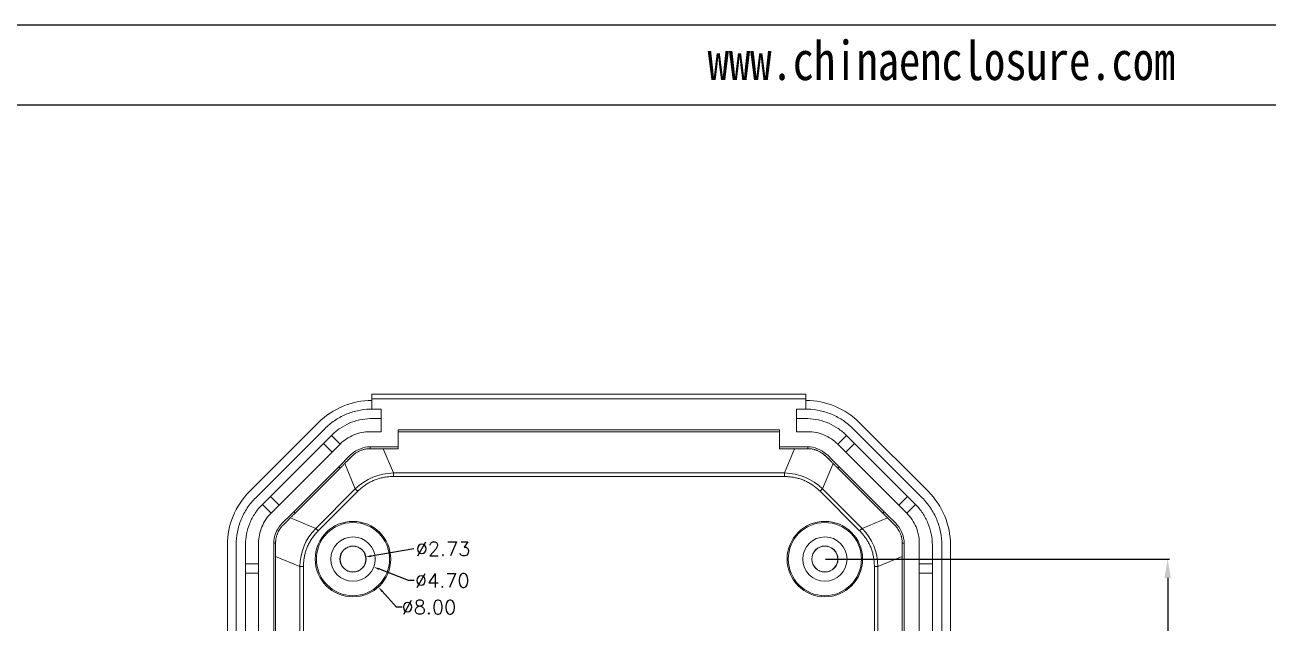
# Model space of a CAD drawing. Header units: inches. Extents: x 1153 to 4140, y 573 to 968.
# Drawn here: x 3127.5 to 3259.2, y 865.1 to 928.5 of the extents above; entities that cross this region are included whole.
import ezdxf

# ---------------------------------------------------------------- set-up
doc = ezdxf.new("R2010")
doc.units = ezdxf.units.IN
doc.layers.add('文字', color=81, linetype='Continuous')
doc.styles.get("Standard").update_dxf_attribs({"font": 'txt', "bigfont": 'gbcbig.shx'})
doc.styles.add('宋体', font='', dxfattribs={"width": 0.8, "height": 3.5})
doc.styles.get('宋体').set_extended_font_data('SimSun')
doc.dimstyles.new('2', dxfattribs={"dimtxt": 1.5, "dimasz": 0.6, "dimexe": 0.18, "dimexo": 0.0625, "dimgap": 0.09, "dimtad": 0, "dimtih": 1, "dimtoh": 1, "dimzin": 0, "dimdsep": 46, "dimtxsty": 'Standard', "dimcen": 0, "dimadec": 0, "dimazin": 2, "dimtfac": 1, "dimtofl": 0, "dimtmove": 0, "dimatfit": 3, "dimfxl": 1, "dimtolj": 1, "dimtzin": 0, "dimarcsym": 0})
doc.dimstyles.new('2.5', dxfattribs={"dimtxt": 2.5, "dimasz": 2, "dimexe": 0.18, "dimexo": 0.0625, "dimgap": 0.09, "dimtad": 0, "dimtih": 1, "dimtoh": 1, "dimzin": 0, "dimdsep": 46, "dimtxsty": 'Standard', "dimcen": 2, "dimadec": 0, "dimazin": 0, "dimtfac": 1, "dimtofl": 0, "dimtmove": 0, "dimatfit": 3, "dimfxl": 1, "dimtolj": 1, "dimtzin": 0, "dimarcsym": 0})

# ---------------------------------------------------------------- blocks, each defined once
blk = doc.blocks.new('*D233')
at = {"color": 0, "lineweight": -2, "transparency": 16777216}
for p, q in [((3212.29, 871.89), (3248.73, 871.89)), ((3248.55, 869.89), (3248.55, 850.73)), ((3248.55, 828.89), (3248.55, 848.05)), ((3212.29, 826.89), (3248.73, 826.89))]:
    blk.add_line(p, q, dxfattribs=at)
at = {"color": 0, "transparency": 16777216}
for points in [[(3248.21, 869.89), (3248.88, 869.89), (3248.55, 871.89)], [(3248.21, 828.89), (3248.88, 828.89), (3248.55, 826.89)]]:
    blk.add_solid(points, dxfattribs=at)
at = {"layer": 'Defpoints', "color": 0, "transparency": 16777216}
for p in [(3212.23, 871.89), (3248.55, 871.89), (3212.23, 826.89)]:
    blk.add_point(p, dxfattribs=at)
at = {"color": 0, "transparency": 16777216, "insert": (3248.55, 849.39), "char_height": 2.5, "attachment_point": 5}
blk.add_mtext('\\A1;45.00', dxfattribs=at)
blk = doc.blocks.new('*D250')
at = {"color": 0, "lineweight": -2, "transparency": 16777216}
blk.add_line((3168.68, 872.97), (3164.17, 872.21), dxfattribs=at)
at = {"color": 0, "transparency": 16777216}
blk.add_solid([(3164.15, 872.31), (3164.18, 872.12), (3163.57, 872.12)], dxfattribs=at)
at = {"layer": 'Defpoints', "color": 0, "transparency": 16777216}
for p in [(3163.57, 872.12), (3160.88, 871.66)]:
    blk.add_point(p, dxfattribs=at)
at = {"color": 0, "transparency": 16777216, "insert": (3171.77, 872.97), "char_height": 1.5, "attachment_point": 5}
blk.add_mtext('\\A1;∅2.73', dxfattribs=at)
blk = doc.blocks.new('*D251')
at = {"color": 0, "lineweight": -2, "transparency": 16777216}
for p, q in [((3168.12, 869.63), (3164.98, 870.84)), ((3168.72, 869.63), (3168.12, 869.63))]:
    blk.add_line(p, q, dxfattribs=at)
at = {"color": 0, "transparency": 16777216}
blk.add_solid([(3165.02, 870.93), (3164.95, 870.74), (3164.42, 871.05)], dxfattribs=at)
at = {"layer": 'Defpoints', "color": 0, "transparency": 16777216}
for p in [(3160.03, 872.73), (3164.42, 871.05)]:
    blk.add_point(p, dxfattribs=at)
at = {"color": 0, "transparency": 16777216, "insert": (3171.69, 869.63), "char_height": 1.5, "attachment_point": 5}
blk.add_mtext('\\A1;∅4.70', dxfattribs=at)
blk = doc.blocks.new('*D252')
at = {"color": 0, "lineweight": -2, "transparency": 16777216}
for p, q in [((3166.83, 866.8), (3165.31, 868.48)), ((3167.43, 866.8), (3166.83, 866.8))]:
    blk.add_line(p, q, dxfattribs=at)
at = {"color": 0, "transparency": 16777216}
blk.add_solid([(3165.39, 868.55), (3165.24, 868.41), (3164.91, 868.92)], dxfattribs=at)
at = {"layer": 'Defpoints', "color": 0, "transparency": 16777216}
for p in [(3159.54, 874.86), (3164.91, 868.92)]:
    blk.add_point(p, dxfattribs=at)
at = {"color": 0, "transparency": 16777216, "insert": (3170.27, 866.8), "char_height": 1.5, "attachment_point": 5}
blk.add_mtext('\\A1;∅8.00', dxfattribs=at)

msp = doc.modelspace()

# ---------------------------------------------------------------- linework, layer by layer
for p, q in [((3016.166, 928.498), (3519.003, 928.498)), ((3029.178, 920.033), (3510.538, 920.033))]:
    msp.add_line(p, q)
at = {"color": 7, "linetype": 'Continuous', "lineweight": 15}
for p, q in [((3164.226, 889.381), (3210.226, 889.381)), ((3164.226, 889.381), (3164.226, 888.882)), ((3210.226, 889.381), (3210.226, 888.882)), ((3164.226, 887.778), (3164.226, 888.882)), ((3164.226, 888.882), (3210.226, 888.882)), ((3210.226, 888.882), (3210.226, 887.778)), ((3164.226, 887.778), (3164.042, 887.778)), ((3164.042, 886.777), (3165.226, 886.777)), ((3164.226, 887.778), (3165.226, 887.778)), ((3165.226, 887.778), (3165.226, 885.39)), ((3209.226, 887.778), (3210.226, 887.778)), ((3209.226, 885.39), (3209.226, 887.778)), ((3210.411, 886.777), (3209.226, 886.777)), ((3210.226, 887.778), (3210.411, 887.778)), ((3158.578, 886.356), (3151.261, 879.039)), ((3159.231, 885.702), (3151.915, 878.385)), ((3164.042, 885.39), (3165.226, 885.39)), ((3167.026, 885.59), (3207.426, 885.59)), ((3167.026, 883.79), (3167.026, 885.59)), ((3207.426, 885.377), (3167.026, 885.377)), ((3207.426, 885.59), (3207.426, 883.79)), ((3209.226, 885.39), (3210.411, 885.39)), ((3222.538, 878.385), (3215.221, 885.702)), ((3223.192, 879.039), (3215.875, 886.356)), ((3153.47, 878.527), (3159.09, 884.146)), ((3160.86, 884.073), (3153.544, 876.756)), ((3159.09, 884.146), (3159.938, 884.995)), ((3160.012, 883.224), (3159.09, 884.146)), ((3159.938, 884.995), (3160.86, 884.073)), ((3214.514, 884.995), (3213.592, 884.073)), ((3220.909, 876.756), (3213.592, 884.073)), ((3214.441, 883.224), (3215.363, 884.146)), ((3215.363, 884.146), (3214.514, 884.995)), ((3220.982, 878.527), (3215.363, 884.146)), ((3164.042, 883.79), (3167.026, 883.79)), ((3164.042, 883.59), (3164.042, 883.79)), ((3167.026, 883.59), (3164.042, 883.59)), ((3166.519, 881.013), (3165.442, 883.59)), ((3167.026, 883.59), (3167.026, 883.79)), ((3207.426, 883.79), (3210.411, 883.79)), ((3207.426, 883.59), (3207.426, 883.79)), ((3210.411, 883.59), (3207.426, 883.59)), ((3209.01, 883.59), (3207.934, 881.013)), ((3210.411, 883.59), (3210.411, 883.79)), ((3155.948, 876.898), (3160.719, 881.669)), ((3160.86, 881.527), (3156.089, 876.756)), ((3160.719, 881.669), (3160.86, 881.527)), ((3162.475, 879.339), (3161.355, 882.021)), ((3213.098, 882.021), (3211.977, 879.339)), ((3213.592, 881.527), (3213.734, 881.669)), ((3218.363, 876.756), (3213.592, 881.527)), ((3213.734, 881.669), (3218.505, 876.898)), ((3207.934, 881.013), (3166.519, 881.013)), ((3166.519, 880.636), (3166.519, 881.013)), ((3207.934, 880.636), (3166.519, 880.636)), ((3207.934, 881.013), (3207.934, 880.636)), ((3158.277, 875.141), (3162.475, 879.339)), ((3162.742, 879.073), (3158.544, 874.875)), ((3215.909, 874.875), (3211.711, 879.073)), ((3211.977, 879.339), (3216.175, 875.141)), ((3152.622, 877.678), (3153.47, 878.527)), ((3153.544, 876.756), (3152.622, 877.678)), ((3154.392, 877.605), (3153.47, 878.527)), ((3220.06, 877.605), (3220.982, 878.527)), ((3221.831, 877.678), (3220.909, 876.756)), ((3221.831, 877.678), (3220.982, 878.527)), ((3155.595, 876.262), (3158.277, 875.141)), ((3156.089, 876.756), (3155.948, 876.898)), ((3216.175, 875.141), (3218.858, 876.262)), ((3218.363, 876.756), (3218.505, 876.898)), ((3152.226, 873.575), (3152.226, 780.206)), ((3153.826, 780.206), (3153.826, 873.575)), ((3153.826, 873.575), (3154.026, 873.575)), ((3154.026, 873.575), (3154.026, 780.206)), ((3220.426, 780.206), (3220.426, 873.575)), ((3220.426, 873.575), (3220.626, 873.575)), ((3220.626, 873.575), (3220.626, 780.206)), ((3222.226, 780.206), (3222.226, 873.575)), ((3148.918, 780.398), (3148.918, 873.383)), ((3149.836, 873.365), (3149.836, 780.415)), ((3150.836, 871.39), (3150.836, 873.365)), ((3156.604, 871.098), (3154.026, 872.174)), ((3217.849, 871.098), (3220.426, 872.174)), ((3223.617, 871.39), (3223.617, 873.365)), ((3224.617, 780.415), (3224.617, 873.365)), ((3225.534, 873.383), (3225.534, 780.398)), ((3150.836, 871.39), (3152.226, 871.39)), ((3150.836, 870.39), (3150.836, 871.39)), ((3156.604, 782.683), (3156.604, 871.098)), ((3156.604, 871.098), (3156.981, 871.098)), ((3156.981, 871.098), (3156.981, 815.107)), ((3217.472, 815.107), (3217.472, 871.098)), ((3217.472, 871.098), (3217.849, 871.098)), ((3217.849, 871.098), (3217.849, 782.683)), ((3223.617, 871.39), (3222.226, 871.39)), ((3223.617, 870.39), (3223.617, 871.39)), ((3152.226, 870.39), (3150.836, 870.39)), ((3150.836, 860.39), (3150.836, 870.39)), ((3222.226, 870.39), (3223.617, 870.39)), ((3223.617, 860.39), (3223.617, 870.39))]:
    msp.add_line(p, q, dxfattribs=at)
at = {"color": 7, "linetype": 'Continuous', "lineweight": 15, "flags": 128}
for points in [[(3162.475, 879.339), (3162.508, 879.307), (3162.54, 879.274), (3162.573, 879.241), (3162.607, 879.208), (3162.64, 879.174), (3162.674, 879.141), (3162.708, 879.107), (3162.742, 879.073)], [(3211.711, 879.073), (3211.745, 879.107), (3211.779, 879.141), (3211.812, 879.174), (3211.846, 879.208), (3211.879, 879.241), (3211.912, 879.274), (3211.945, 879.307), (3211.977, 879.339)], [(3158.544, 874.875), (3158.51, 874.909), (3158.476, 874.943), (3158.442, 874.976), (3158.409, 875.01), (3158.375, 875.043), (3158.342, 875.076), (3158.31, 875.109), (3158.277, 875.141)], [(3216.175, 875.141), (3216.143, 875.109), (3216.11, 875.076), (3216.077, 875.043), (3216.044, 875.01), (3216.01, 874.976), (3215.977, 874.943), (3215.943, 874.909), (3215.909, 874.875)]]:
    msp.add_lwpolyline(points, dxfattribs=at)
at = {"color": 7, "linetype": 'Continuous', "lineweight": 15}
for centre, radius in [((3162.226, 871.89), 4), ((3162.226, 871.89), 3.878), ((3212.226, 871.89), 4), ((3212.226, 871.89), 3.878), ((3162.226, 871.89), 2.35), ((3212.226, 871.89), 2.35), ((3162.226, 871.89), 1.385), ((3162.226, 871.89), 1.367), ((3212.226, 871.89), 1.385), ((3212.226, 871.89), 1.367)]:
    msp.add_circle(centre, radius, dxfattribs=at)
for centre, major_axis, start_param, end_param in [((3164.236, 880.697), (5.659, -5.659), 2.3572632, 3.1415927), ((3210.217, 880.697), (5.659, 5.659), 0, 0.7843295), ((3156.92, 873.38), (-5.659, 5.659), 0, 0.7852459), ((3217.533, 873.38), (-5.659, -5.659), 2.3563468, 3.1415927)]:
    msp.add_ellipse(centre, major_axis=major_axis, ratio=0.9996955, start_param=start_param, end_param=end_param, dxfattribs=at)
for points, knots in [([(3164.042, 887.778), (3163.592, 887.764), (3163.147, 887.709), (3162.269, 887.513), (3161.846, 887.376), (3161.235, 887.112), (3161.035, 887.015), (3160.643, 886.8), (3160.451, 886.682), (3159.894, 886.305), (3159.55, 886.02), (3159.231, 885.702)], [0, 0, 0, 0, 0.25, 0.25, 0.5, 0.5, 0.625, 0.625, 0.75, 0.75, 1, 1, 1, 1]), ([(3159.938, 884.995), (3160.21, 885.266), (3160.505, 885.51), (3161.14, 885.942), (3161.473, 886.125), (3162.168, 886.427), (3162.532, 886.546), (3163.279, 886.715), (3163.658, 886.764), (3164.042, 886.777)], [0, 0, 0, 0, 0.25, 0.25, 0.5, 0.5, 0.75, 0.75, 1, 1, 1, 1]), ([(3215.221, 885.702), (3214.903, 886.02), (3214.558, 886.305), (3213.813, 886.81), (3213.422, 887.024), (3212.811, 887.288), (3212.603, 887.366), (3212.179, 887.504), (3211.961, 887.563), (3211.305, 887.709), (3210.861, 887.764), (3210.411, 887.778)], [0, 0, 0, 0, 0.25, 0.25, 0.5, 0.5, 0.625, 0.625, 0.75, 0.75, 1, 1, 1, 1]), ([(3214.514, 884.995), (3214.243, 885.266), (3213.948, 885.51), (3213.313, 885.942), (3212.98, 886.125), (3212.285, 886.427), (3211.92, 886.546), (3211.174, 886.715), (3210.795, 886.764), (3210.411, 886.777)], [0, 0, 0, 0, 0.25, 0.25, 0.5, 0.5, 0.75, 0.75, 1, 1, 1, 1]), ([(3164.042, 885.39), (3163.745, 885.39), (3163.453, 885.361), (3162.878, 885.247), (3162.593, 885.161), (3162.049, 884.936), (3161.79, 884.798), (3161.302, 884.472), (3161.07, 884.283), (3160.86, 884.073)], [0, 0, 0, 0, 0.25, 0.25, 0.5, 0.5, 0.75, 0.75, 1, 1, 1, 1]), ([(3213.592, 884.073), (3213.382, 884.283), (3213.155, 884.469), (3212.668, 884.794), (3212.406, 884.935), (3211.861, 885.16), (3211.581, 885.245), (3211.005, 885.361), (3210.708, 885.39), (3210.411, 885.39)], [0, 0, 0, 0, 0.25, 0.25, 0.5, 0.5, 0.75, 0.75, 1, 1, 1, 1]), ([(3160.719, 881.669), (3160.95, 881.9), (3161.186, 882.127), (3161.639, 882.598), (3161.857, 882.842), (3162.64, 883.497), (3163.339, 883.79), (3164.042, 883.79)], [0, 0, 0, 0, 0.25, 0.25, 0.5, 0.5, 1, 1, 1, 1]), ([(3161.554, 882.221), (3161.611, 882.28), (3161.725, 882.399), (3161.869, 882.55), (3161.985, 882.667), (3162.073, 882.752), (3162.16, 882.833), (3162.221, 882.885), (3162.25, 882.91)], [0, 0, 0, 0, 0.2518517, 0.5036175, 0.637691, 0.7526159, 0.8791653, 1, 1, 1, 1]), ([(3162.25, 882.91), (3162.241, 882.902), (3162.222, 882.885), (3162.197, 882.862), (3162.171, 882.837), (3162.145, 882.812), (3162.118, 882.785), (3162.087, 882.754), (3162.047, 882.714), (3161.993, 882.66), (3161.923, 882.59), (3161.865, 882.532), (3161.798, 882.465), (3161.74, 882.407), (3161.685, 882.352), (3161.644, 882.311), (3161.602, 882.269), (3161.57, 882.237), (3161.554, 882.221)], [0, 0, 0, 0, 0.04090045, 0.08201565, 0.12386099, 0.18613301, 0.24889386, 0.31895083, 0.37409078, 0.44044208, 0.49792432, 0.55210725, 0.62323932, 0.7487548, 0.81173306, 0.87449077, 0.93890929, 1, 1, 1, 1]), ([(3162.25, 882.91), (3162.273, 882.93), (3162.318, 882.969), (3162.39, 883.026), (3162.461, 883.08), (3162.569, 883.155), (3162.713, 883.244), (3162.898, 883.338), (3163.032, 883.396), (3163.162, 883.444), (3163.274, 883.48), (3163.393, 883.512), (3163.514, 883.539), (3163.64, 883.561), (3163.752, 883.575), (3163.852, 883.584), (3163.948, 883.589), (3164.012, 883.59), (3164.042, 883.59)], [0, 0, 0, 0, 0.0742791, 0.1405471, 0.1990602, 0.2501947, 0.374919, 0.4355869, 0.5001583, 0.5570935, 0.6249704, 0.6727765, 0.7501825, 0.8231184, 0.8752154, 0.9219805, 0.9630891, 1, 1, 1, 1]), ([(3210.411, 883.79), (3211.114, 883.79), (3211.813, 883.497), (3212.596, 882.842), (3212.814, 882.598), (3213.267, 882.127), (3213.503, 881.9), (3213.734, 881.669)], [0, 0, 0, 0, 0.5, 0.5, 0.75, 0.75, 1, 1, 1, 1]), ([(3212.203, 882.91), (3212.179, 882.93), (3212.135, 882.969), (3212.063, 883.026), (3211.992, 883.079), (3211.885, 883.154), (3211.742, 883.243), (3211.558, 883.335), (3211.424, 883.393), (3211.294, 883.442), (3211.181, 883.478), (3211.061, 883.51), (3210.939, 883.538), (3210.814, 883.56), (3210.701, 883.575), (3210.601, 883.584), (3210.505, 883.589), (3210.441, 883.59), (3210.411, 883.59)], [0, 0, 0, 0, 0.0742676, 0.1404159, 0.19868, 0.2494163, 0.3735143, 0.4344379, 0.4986022, 0.5550465, 0.6238038, 0.6728418, 0.7492658, 0.8231906, 0.8746956, 0.9217541, 0.9630402, 1, 1, 1, 1]), ([(3212.203, 882.91), (3212.224, 882.892), (3212.267, 882.855), (3212.334, 882.794), (3212.406, 882.727), (3212.481, 882.654), (3212.556, 882.578), (3212.639, 882.493), (3212.752, 882.374), (3212.842, 882.28), (3212.899, 882.221)], [0, 0, 0, 0, 0.0858972, 0.1784787, 0.2780725, 0.3849005, 0.4990776, 0.6026491, 0.7497605, 1, 1, 1, 1]), ([(3212.899, 882.221), (3212.889, 882.23), (3212.87, 882.25), (3212.84, 882.279), (3212.792, 882.328), (3212.739, 882.381), (3212.68, 882.44), (3212.631, 882.489), (3212.583, 882.536), (3212.536, 882.583), (3212.489, 882.63), (3212.444, 882.675), (3212.405, 882.714), (3212.369, 882.751), (3212.333, 882.787), (3212.302, 882.817), (3212.273, 882.845), (3212.244, 882.873), (3212.216, 882.898), (3212.203, 882.91)], [0, 0, 0, 0, 0.0353147, 0.0767042, 0.1242743, 0.2489655, 0.3237471, 0.3914357, 0.4508116, 0.4982437, 0.5375736, 0.5769388, 0.6229068, 0.6750473, 0.7482942, 0.8298818, 0.8746938, 0.9404548, 1, 1, 1, 1]), ([(3160.86, 881.527), (3160.873, 881.54), (3160.901, 881.568), (3160.944, 881.611), (3160.991, 881.658), (3161.054, 881.721), (3161.129, 881.796), (3161.22, 881.886), (3161.312, 881.978), (3161.403, 882.07), (3161.486, 882.153), (3161.531, 882.197), (3161.554, 882.221)], [0, 0, 0, 0, 0.0522359, 0.1110419, 0.1769368, 0.2502972, 0.377238, 0.5026359, 0.6357839, 0.7515099, 0.8688618, 1, 1, 1, 1]), ([(3213.592, 881.527), (3213.58, 881.54), (3213.553, 881.567), (3213.51, 881.61), (3213.462, 881.657), (3213.4, 881.72), (3213.325, 881.795), (3213.234, 881.885), (3213.142, 881.977), (3213.051, 882.069), (3212.967, 882.152), (3212.922, 882.197), (3212.899, 882.221)], [0, 0, 0, 0, 0.0510722, 0.1094651, 0.175663, 0.249998, 0.3754111, 0.5007553, 0.6340434, 0.7503803, 0.8679437, 1, 1, 1, 1]), ([(3166.519, 880.636), (3166.438, 880.635), (3166.277, 880.633), (3166.037, 880.618), (3165.801, 880.594), (3165.569, 880.56), (3165.341, 880.516), (3165.117, 880.463), (3164.896, 880.4), (3164.68, 880.327), (3164.411, 880.223), (3164.093, 880.076), (3163.733, 879.872), (3163.387, 879.637), (3163.053, 879.372), (3162.846, 879.173), (3162.742, 879.073)], [0, 0, 0, 0, 0.0579368, 0.1150501, 0.1714369, 0.2271979, 0.2824374, 0.3372624, 0.3917826, 0.4461095, 0.5003557, 0.5979672, 0.6960997, 0.7954031, 0.896505, 1, 1, 1, 1]), ([(3211.711, 879.073), (3211.653, 879.13), (3211.538, 879.242), (3211.358, 879.4), (3211.175, 879.55), (3210.987, 879.69), (3210.795, 879.82), (3210.599, 879.941), (3210.399, 880.052), (3210.194, 880.153), (3209.93, 880.27), (3209.601, 880.39), (3209.202, 880.5), (3208.79, 880.578), (3208.366, 880.627), (3208.079, 880.633), (3207.934, 880.636)], [0, 0, 0, 0, 0.0578095, 0.1148088, 0.1710955, 0.2267708, 0.2819393, 0.3367088, 0.3911891, 0.4454918, 0.4997299, 0.5973674, 0.6955773, 0.7950083, 0.8962853, 1, 1, 1, 1]), ([(3151.915, 878.385), (3151.584, 878.055), (3151.289, 877.695), (3150.77, 876.917), (3150.553, 876.508), (3150.288, 875.869), (3150.21, 875.652), (3150.075, 875.207), (3150.018, 874.98), (3149.882, 874.295), (3149.836, 873.833), (3149.836, 873.365)], [0, 0, 0, 0, 0.25, 0.25, 0.5, 0.5, 0.625, 0.625, 0.75, 0.75, 1, 1, 1, 1]), ([(3150.836, 873.365), (3150.836, 873.767), (3150.875, 874.165), (3151.032, 874.953), (3151.148, 875.333), (3151.376, 875.882), (3151.46, 876.062), (3151.648, 876.414), (3151.752, 876.587), (3152.085, 877.086), (3152.338, 877.394), (3152.622, 877.678)], [0, 0, 0, 0, 0.25, 0.25, 0.5, 0.5, 0.625, 0.625, 0.75, 0.75, 1, 1, 1, 1]), ([(3223.617, 873.365), (3223.617, 873.767), (3223.578, 874.165), (3223.42, 874.953), (3223.304, 875.333), (3223.077, 875.882), (3222.992, 876.062), (3222.804, 876.414), (3222.701, 876.587), (3222.368, 877.086), (3222.115, 877.394), (3221.831, 877.678)], [0, 0, 0, 0, 0.25, 0.25, 0.5, 0.5, 0.625, 0.625, 0.75, 0.75, 1, 1, 1, 1]), ([(3224.617, 873.365), (3224.617, 873.833), (3224.571, 874.296), (3224.388, 875.213), (3224.253, 875.656), (3223.988, 876.295), (3223.89, 876.504), (3223.671, 876.914), (3223.55, 877.115), (3223.163, 877.695), (3222.869, 878.055), (3222.538, 878.385)], [0, 0, 0, 0, 0.25, 0.25, 0.5, 0.5, 0.625, 0.625, 0.75, 0.75, 1, 1, 1, 1]), ([(3153.544, 876.756), (3153.334, 876.546), (3153.148, 876.319), (3152.823, 875.832), (3152.682, 875.57), (3152.456, 875.025), (3152.371, 874.745), (3152.256, 874.169), (3152.226, 873.872), (3152.226, 873.575)], [0, 0, 0, 0, 0.25, 0.25, 0.5, 0.5, 0.75, 0.75, 1, 1, 1, 1]), ([(3153.826, 873.575), (3153.826, 874.275), (3154.117, 874.973), (3154.773, 875.758), (3155.018, 875.976), (3155.489, 876.43), (3155.717, 876.666), (3155.948, 876.898)], [0, 0, 0, 0, 0.5, 0.5, 0.75, 0.75, 1, 1, 1, 1]), ([(3154.704, 875.364), (3154.712, 875.373), (3154.729, 875.391), (3154.751, 875.416), (3154.776, 875.442), (3154.802, 875.469), (3154.832, 875.499), (3154.864, 875.531), (3154.904, 875.571), (3154.958, 875.625), (3155.028, 875.694), (3155.086, 875.752), (3155.152, 875.819), (3155.209, 875.876), (3155.264, 875.931), (3155.306, 875.973), (3155.348, 876.014), (3155.38, 876.046), (3155.395, 876.061)], [0, 0, 0, 0, 0.0371072, 0.0787048, 0.1250184, 0.1880807, 0.2512058, 0.3228211, 0.3761571, 0.4419806, 0.500123, 0.5544644, 0.6250135, 0.7500679, 0.8125974, 0.8752259, 0.9412368, 1, 1, 1, 1]), ([(3156.089, 876.756), (3156.077, 876.744), (3156.05, 876.716), (3156.007, 876.674), (3155.959, 876.626), (3155.897, 876.563), (3155.821, 876.488), (3155.731, 876.398), (3155.639, 876.306), (3155.547, 876.214), (3155.463, 876.13), (3155.418, 876.085), (3155.395, 876.061)], [0, 0, 0, 0, 0.0510528, 0.1094167, 0.1755726, 0.2498502, 0.3752518, 0.5005455, 0.6340894, 0.7501512, 0.8680764, 1, 1, 1, 1]), ([(3219.058, 876.061), (3219.046, 876.073), (3219.023, 876.096), (3218.985, 876.135), (3218.946, 876.174), (3218.861, 876.258), (3218.749, 876.371), (3218.647, 876.472), (3218.588, 876.531), (3218.528, 876.592), (3218.454, 876.666), (3218.392, 876.728), (3218.363, 876.756)], [0, 0, 0, 0, 0.0683466, 0.1320252, 0.1920911, 0.2497979, 0.4965028, 0.6224081, 0.686247, 0.7496713, 0.8850235, 1, 1, 1, 1]), ([(3218.505, 876.898), (3218.736, 876.666), (3218.963, 876.43), (3219.435, 875.976), (3219.68, 875.758), (3220.336, 874.973), (3220.626, 874.275), (3220.626, 873.575)], [0, 0, 0, 0, 0.25, 0.25, 0.5, 0.5, 1, 1, 1, 1]), ([(3219.058, 876.061), (3219.118, 876.005), (3219.237, 875.891), (3219.388, 875.746), (3219.505, 875.63), (3219.59, 875.541), (3219.671, 875.454), (3219.723, 875.394), (3219.748, 875.364)], [0, 0, 0, 0, 0.2516397, 0.5031842, 0.637725, 0.7524489, 0.8788799, 1, 1, 1, 1]), ([(3219.748, 875.364), (3219.74, 875.373), (3219.723, 875.392), (3219.701, 875.416), (3219.679, 875.439), (3219.654, 875.465), (3219.623, 875.496), (3219.588, 875.532), (3219.547, 875.572), (3219.493, 875.626), (3219.424, 875.696), (3219.366, 875.753), (3219.319, 875.801), (3219.272, 875.847), (3219.231, 875.889), (3219.189, 875.931), (3219.148, 875.972), (3219.106, 876.014), (3219.074, 876.046), (3219.058, 876.061)], [0, 0, 0, 0, 0.0392145, 0.080813, 0.1254517, 0.1710369, 0.2521044, 0.3254209, 0.3776007, 0.4432223, 0.5011104, 0.5553027, 0.6255591, 0.681623, 0.750333, 0.8128549, 0.8753185, 0.9391353, 1, 1, 1, 1]), ([(3222.226, 873.575), (3222.226, 873.872), (3222.197, 874.164), (3222.083, 874.738), (3221.997, 875.024), (3221.772, 875.568), (3221.634, 875.826), (3221.308, 876.315), (3221.119, 876.546), (3220.909, 876.756)], [0, 0, 0, 0, 0.25, 0.25, 0.5, 0.5, 0.75, 0.75, 1, 1, 1, 1]), ([(3154.026, 873.575), (3154.026, 873.593), (3154.027, 873.629), (3154.028, 873.684), (3154.031, 873.741), (3154.035, 873.799), (3154.043, 873.875), (3154.055, 873.975), (3154.077, 874.1), (3154.104, 874.221), (3154.136, 874.34), (3154.172, 874.452), (3154.219, 874.581), (3154.277, 874.714), (3154.368, 874.896), (3154.464, 875.052), (3154.552, 875.177), (3154.627, 875.275), (3154.677, 875.333), (3154.704, 875.364)], [0, 0, 0, 0, 0.02189412, 0.04499596, 0.06966908, 0.09621322, 0.12487007, 0.1774057, 0.24990097, 0.32575483, 0.37492748, 0.4426151, 0.49957615, 0.56397746, 0.62489985, 0.74924525, 0.81885366, 0.90217227, 1, 1, 1, 1]), ([(3158.544, 874.875), (3158.487, 874.817), (3158.375, 874.702), (3158.216, 874.522), (3158.067, 874.339), (3157.927, 874.151), (3157.797, 873.959), (3157.676, 873.763), (3157.565, 873.563), (3157.463, 873.358), (3157.347, 873.094), (3157.226, 872.765), (3157.116, 872.366), (3157.038, 871.954), (3156.99, 871.53), (3156.984, 871.243), (3156.981, 871.098)], [0, 0, 0, 0, 0.0578095, 0.1148088, 0.1710955, 0.2267708, 0.2819393, 0.3367088, 0.3911891, 0.4454918, 0.4997299, 0.5973674, 0.6955773, 0.7950083, 0.8962853, 1, 1, 1, 1]), ([(3217.472, 871.098), (3217.471, 871.179), (3217.469, 871.34), (3217.454, 871.579), (3217.43, 871.815), (3217.396, 872.047), (3217.352, 872.275), (3217.299, 872.5), (3217.236, 872.72), (3217.164, 872.937), (3217.059, 873.206), (3216.912, 873.524), (3216.708, 873.884), (3216.473, 874.23), (3216.208, 874.564), (3216.01, 874.77), (3215.909, 874.875)], [0, 0, 0, 0, 0.0579368, 0.1150501, 0.1714369, 0.2271979, 0.2824374, 0.3372624, 0.3917826, 0.4461095, 0.5003557, 0.5979672, 0.6960997, 0.7954031, 0.896505, 1, 1, 1, 1]), ([(3220.426, 873.575), (3220.426, 873.593), (3220.426, 873.629), (3220.424, 873.684), (3220.421, 873.741), (3220.417, 873.799), (3220.41, 873.875), (3220.397, 873.975), (3220.375, 874.1), (3220.348, 874.221), (3220.315, 874.339), (3220.28, 874.451), (3220.232, 874.58), (3220.175, 874.713), (3220.084, 874.896), (3219.989, 875.052), (3219.9, 875.177), (3219.826, 875.275), (3219.775, 875.333), (3219.748, 875.364)], [0, 0, 0, 0, 0.0218883, 0.0449912, 0.0696691, 0.0962186, 0.1248778, 0.1773569, 0.2499019, 0.3255701, 0.3749102, 0.4425698, 0.4995321, 0.5639207, 0.6248375, 0.7491902, 0.8186756, 0.9020274, 1, 1, 1, 1])]:
    msp.add_open_spline(points, degree=3, knots=knots, dxfattribs=at)
for points in [[(3162.475, 879.339), (3163.6, 880.417), (3164.959, 880.979), (3166.519, 881.013)], [(3207.934, 881.013), (3209.494, 880.979), (3210.853, 880.417), (3211.977, 879.339)], [(3156.604, 871.098), (3156.637, 872.657), (3157.2, 874.017), (3158.277, 875.141)], [(3216.175, 875.141), (3217.253, 874.017), (3217.815, 872.657), (3217.849, 871.098)]]:
    msp.add_open_spline(points, degree=3, dxfattribs=at)

# ---------------------------------------------------------------- texts
at = {"layer": '文字', "color": 0, "insert": (3199.807, 926.791), "char_height": 4.13857, "width": 72.71077, "attachment_point": 1, "style": '宋体'}
msp.add_mtext('www.chinaenclosure.com', dxfattribs=at)

# ---------------------------------------------------------------- dimensions: what is measured, and where the dimension line sits
for p1, p2, picture, middle in [((3159.543, 874.857), (3164.909, 868.923), '*D252', (3170.269, 866.801)), ((3160.878, 871.665), (3163.575, 872.116), '*D250', (3168.68, 872.97)), ((3160.032, 872.73), (3164.421, 871.05), '*D251', (3171.689, 869.633))]:
    dim = msp.add_diameter_dim_2p(p1=p1, p2=p2, dimstyle='2')
    dim.commit()
    dim.dimension.update_dxf_attribs({"geometry": picture, "text_midpoint": middle, "dimtype": 163})
dim = msp.add_linear_dim(base=(3248.546, 871.89), p1=(3212.226, 826.89), p2=(3212.226, 871.89), angle=90, dimstyle='2.5')
dim.commit()
dim.dimension.update_dxf_attribs({"geometry": '*D233', "text_midpoint": (3248.546, 849.39)})

doc.saveas('drawing.dxf')
